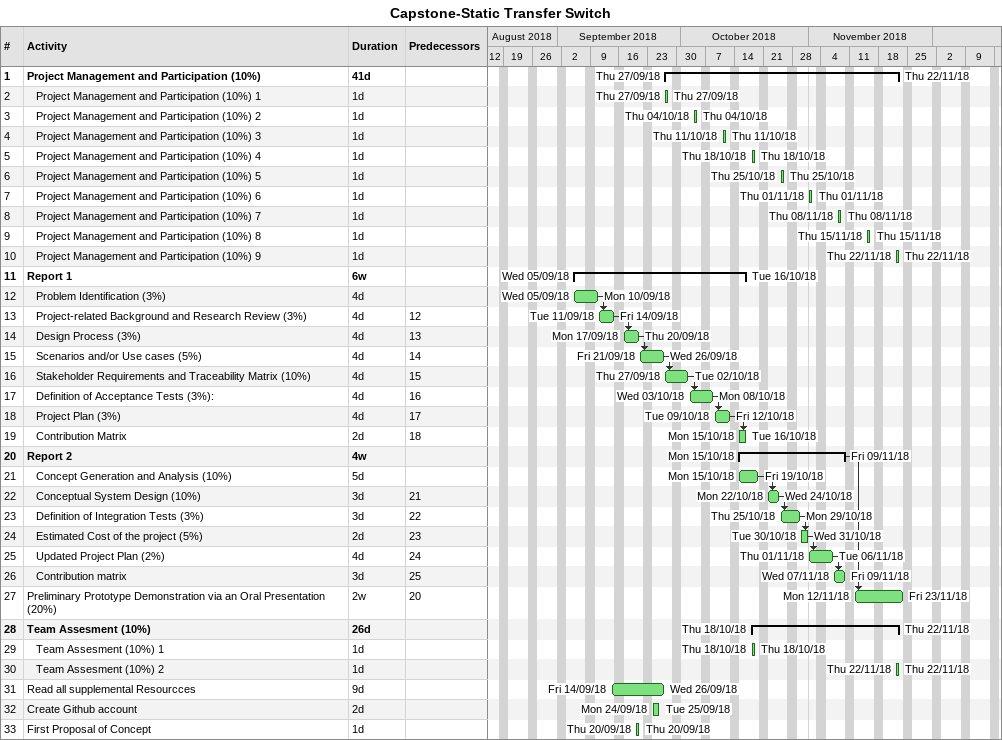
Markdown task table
Capstone-Static Transfer Switch

| ID | Level | Task | Duration | Start | Finish | Predecessors |
|---|---|---|---|---|---|---|
| 1 | 1 | **Project Management and Participation (10%)** | 41d | 2018-09-27 | 2018-11-22 |  |
| 2 | 2 | Project Management and Participation (10%) 1 | 1d | 2018-09-27 | 2018-09-27 |  |
| 3 | 2 | Project Management and Participation (10%) 2 | 1d | 2018-10-04 | 2018-10-04 |  |
| 4 | 2 | Project Management and Participation (10%) 3 | 1d | 2018-10-11 | 2018-10-11 |  |
| 5 | 2 | Project Management and Participation (10%) 4 | 1d | 2018-10-18 | 2018-10-18 |  |
| 6 | 2 | Project Management and Participation (10%) 5 | 1d | 2018-10-25 | 2018-10-25 |  |
| 7 | 2 | Project Management and Participation (10%) 6 | 1d | 2018-11-01 | 2018-11-01 |  |
| 8 | 2 | Project Management and Participation (10%) 7 | 1d | 2018-11-08 | 2018-11-08 |  |
| 9 | 2 | Project Management and Participation (10%) 8 | 1d | 2018-11-15 | 2018-11-15 |  |
| 10 | 2 | Project Management and Participation (10%) 9 | 1d | 2018-11-22 | 2018-11-22 |  |
| 11 | 1 | **Report 1** | 6w | 2018-09-05 | 2018-10-16 |  |
| 12 | 2 | Problem Identification (3%) | 4d | 2018-09-05 | 2018-09-10 |  |
| 13 | 2 | Project-related Background and Research Review (3%) | 4d | 2018-09-11 | 2018-09-14 | 12 |
| 14 | 2 | Design Process (3%) | 4d | 2018-09-17 | 2018-09-20 | 13 |
| 15 | 2 | Scenarios and/or Use cases (5%) | 4d | 2018-09-21 | 2018-09-26 | 14 |
| 16 | 2 | Stakeholder Requirements and Traceability Matrix (10%) | 4d | 2018-09-27 | 2018-10-02 | 15 |
| 17 | 2 | Definition of Acceptance Tests (3%): | 4d | 2018-10-03 | 2018-10-08 | 16 |
| 18 | 2 | Project Plan (3%) | 4d | 2018-10-09 | 2018-10-12 | 17 |
| 19 | 2 | Contribution Matrix | 2d | 2018-10-15 | 2018-10-16 | 18 |
| 20 | 1 | **Report 2** | 4w | 2018-10-15 | 2018-11-09 |  |
| 21 | 2 | Concept Generation and Analysis (10%) | 5d | 2018-10-15 | 2018-10-19 |  |
| 22 | 2 | Conceptual System Design (10%) | 3d | 2018-10-22 | 2018-10-24 | 21 |
| 23 | 2 | Definition of Integration Tests (3%) | 3d | 2018-10-25 | 2018-10-29 | 22 |
| 24 | 2 | Estimated Cost of the project (5%) | 2d | 2018-10-30 | 2018-10-31 | 23 |
| 25 | 2 | Updated Project Plan (2%) | 4d | 2018-11-01 | 2018-11-06 | 24 |
| 26 | 2 | Contribution matrix | 3d | 2018-11-07 | 2018-11-09 | 25 |
| 27 | 1 | Preliminary Prototype Demonstration via an Oral Presentation (20%) | 2w | 2018-11-12 | 2018-11-23 | 20 |
| 28 | 1 | **Team Assesment (10%)** | 26d | 2018-10-18 | 2018-11-22 |  |
| 29 | 2 | Team Assesment (10%) 1 | 1d | 2018-10-18 | 2018-10-18 |  |
| 30 | 2 | Team Assesment (10%) 2 | 1d | 2018-11-22 | 2018-11-22 |  |
| 31 | 1 | Read all supplemental Resourcces | 9d | 2018-09-14 | 2018-09-26 |  |
| 32 | 1 | Create Github account | 2d | 2018-09-24 | 2018-09-25 |  |
| 33 | 1 | First Proposal of Concept | 1d | 2018-09-20 | 2018-09-20 |  |
